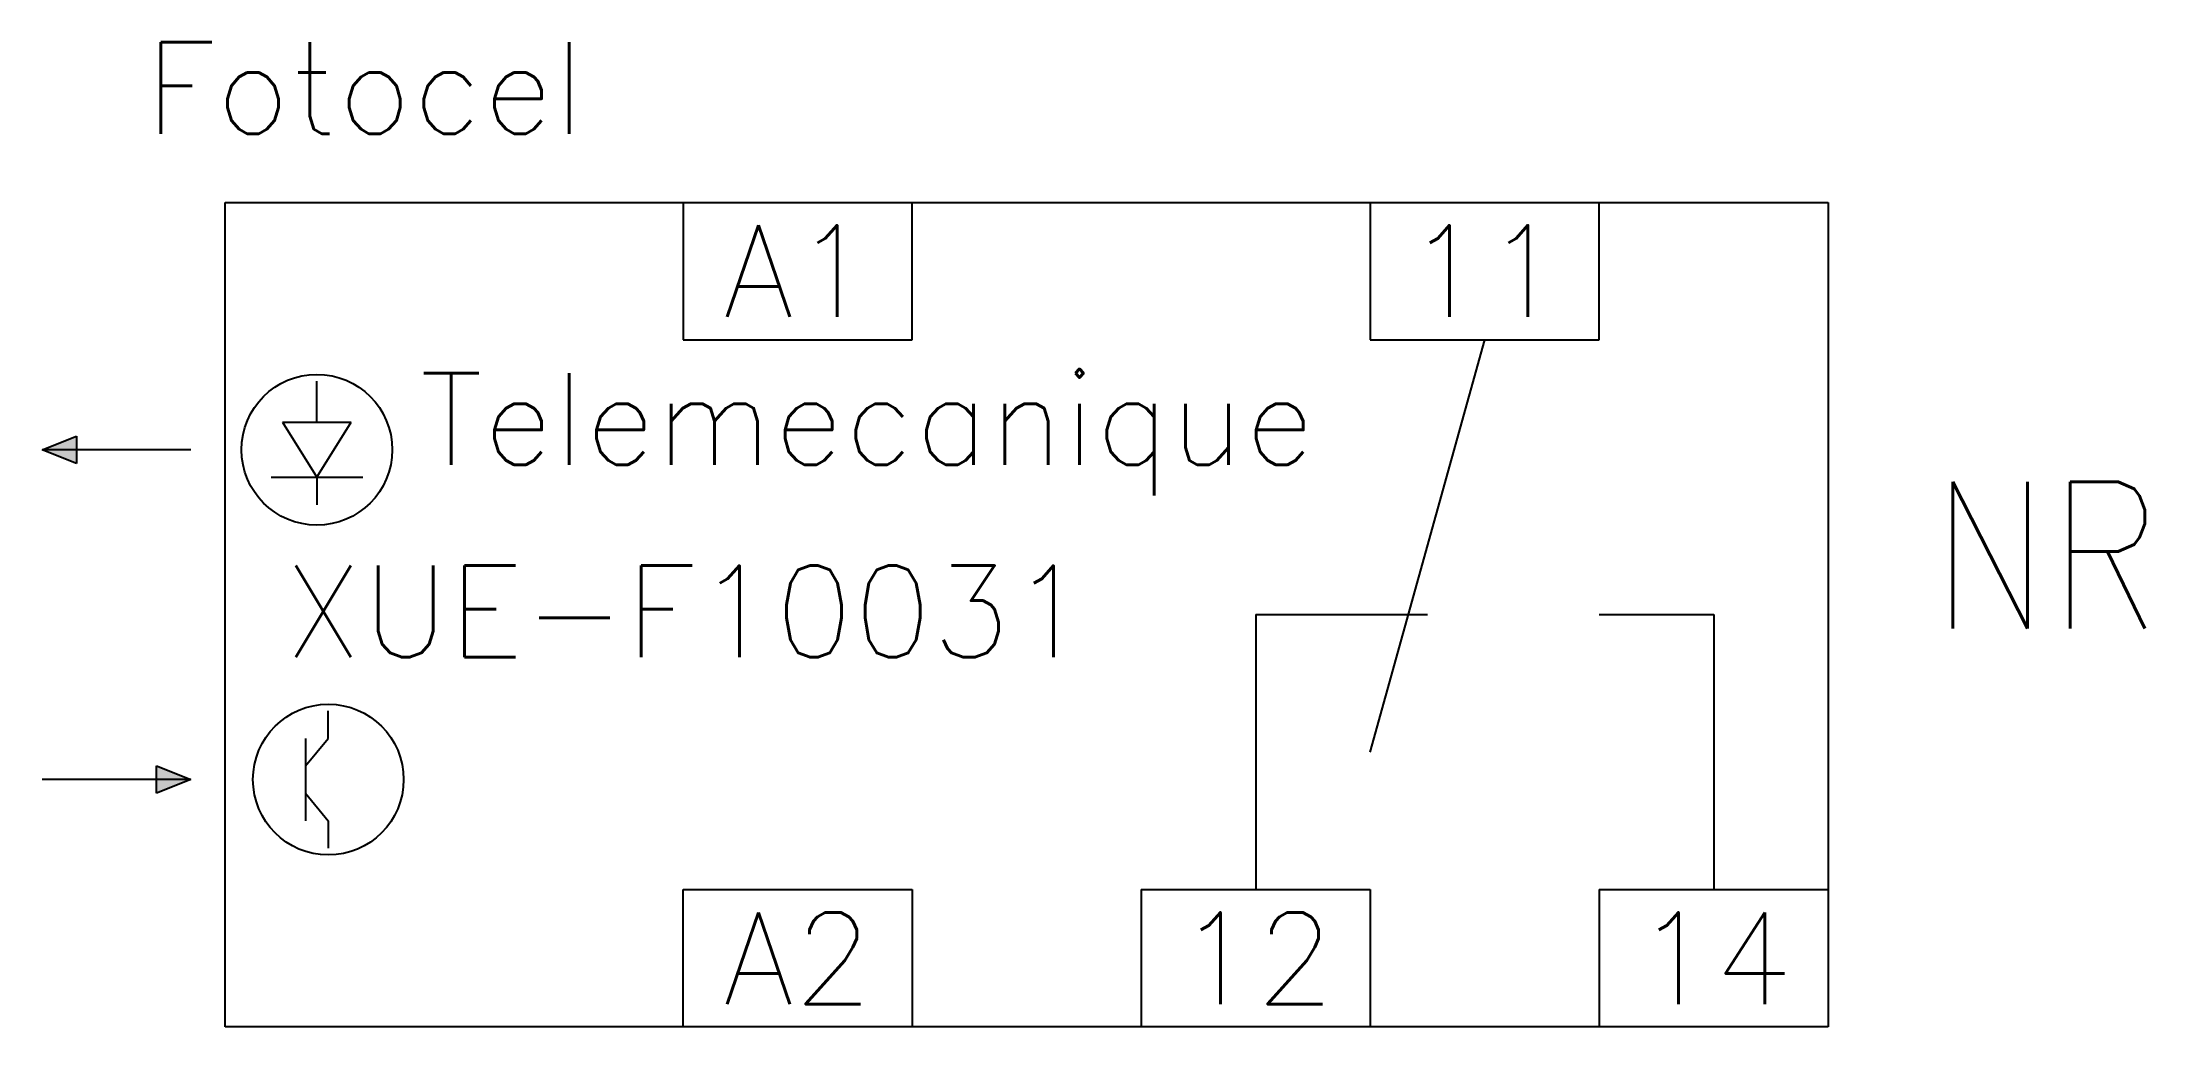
# Model space of a CAD drawing. Extents: x 208.5 to 254.4, y 102 to 123.5.
import ezdxf
from ezdxf.enums import TextEntityAlignment as Align

# ---------------------------------------------------------------- set-up
doc = ezdxf.new("R2010")
doc.units = 0
doc.linetypes.add('DASHED', pattern=[0])
for name, color, linetype in [('1', 8, 'CONTINUOUS'), ('12', 30, 'DASHED'), ('3', 30, 'CONTINUOUS')]:
    doc.layers.add(name, color=color, linetype=linetype)
doc.styles.get("Standard").update_dxf_attribs({"font": 'txt.shx'})

msp = doc.modelspace()

# ---------------------------------------------------------------- linework, layer by layer
at = {"layer": '1', "color": 0}
for p, q in [((212.5, 120), (247.5, 120)), ((212.5, 102), (212.5, 120)), ((222.5, 120), (222.5, 117)), ((227.5, 117), (227.5, 120)), ((237.5, 120), (237.5, 117)), ((242.5, 117), (242.5, 120)), ((247.5, 120), (247.5, 102)), ((222.5, 117), (227.5, 117)), ((237.5, 117), (242.5, 117)), ((214.5, 115.2), (214.5, 116.1)), ((208.5, 114.6), (209.25, 114.9)), ((209.25, 114.9), (209.25, 114.3)), ((213.75, 115.2), (215.25, 115.2)), ((213.75, 115.2), (214.5, 114)), ((214.5, 114), (215.25, 115.2)), ((211.75, 114.6), (208.5, 114.6)), ((209.25, 114.3), (208.5, 114.6)), ((213.5, 114), (215.5, 114)), ((214.5, 114), (214.5, 113.4)), ((235, 111), (238.75, 111)), ((235, 111), (235, 105)), ((242.5, 111), (245, 111)), ((245, 111), (245, 105)), ((214.75, 108.3), (214.75, 108.9)), ((214.25, 108.3), (214.25, 106.5)), ((214.25, 107.7), (214.75, 108.3)), ((211, 107.7), (211.75, 107.4)), ((211, 107.1), (211, 107.7)), ((211.75, 107.4), (208.5, 107.4)), ((211.75, 107.4), (211, 107.1)), ((214.25, 107.1), (214.75, 106.5)), ((214.75, 106.5), (214.75, 105.9)), ((222.5, 102), (222.5, 105)), ((222.5, 105), (227.5, 105)), ((227.5, 105), (227.5, 102)), ((232.5, 105), (232.5, 102)), ((232.5, 105), (237.5, 105)), ((237.5, 105), (237.5, 102)), ((242.5, 105), (242.5, 102)), ((242.5, 105), (247.5, 105)), ((247.5, 105), (247.5, 102)), ((247.5, 102), (212.5, 102))]:
    msp.add_line(p, q, dxfattribs=at)
for centre in [(214.5, 114.6), (214.75, 107.4)]:
    msp.add_circle(centre, 1.645, dxfattribs=at)
for points in [[(208.5, 114.6), (209.25, 114.9), (209.25, 114.3)], [(211.75, 107.4), (211, 107.7), (211, 107.1)]]:
    msp.add_solid(points, dxfattribs=at)
at = {"layer": '3', "color": 0}
msp.add_line((237.5, 108), (240, 117), dxfattribs=at)

# ---------------------------------------------------------------- texts
at = {"layer": '12', "color": 0}
for s, p in [('Fotocel', (210.75, 121.5)), ('Telemecanique', (216.75, 114.271)), (' XUE-F10031', (212, 110.071))]:
    msp.add_text(s, height=2, dxfattribs=at).set_placement(p)
for s, p in [('A1', (225, 118.5)), ('11', (240, 118.5)), ('A2', (225, 103.5)), ('12', (235, 103.5)), ('14', (245, 103.5))]:
    msp.add_text(s, height=2, dxfattribs=at).set_placement(p, align=Align.MIDDLE)
at = {"layer": '12', "color": 0, "width": 0.85}
msp.add_attdef('NR', (249.75, 110.7), '-B', height=3.2, dxfattribs=at)

doc.saveas('drawing.dxf')
